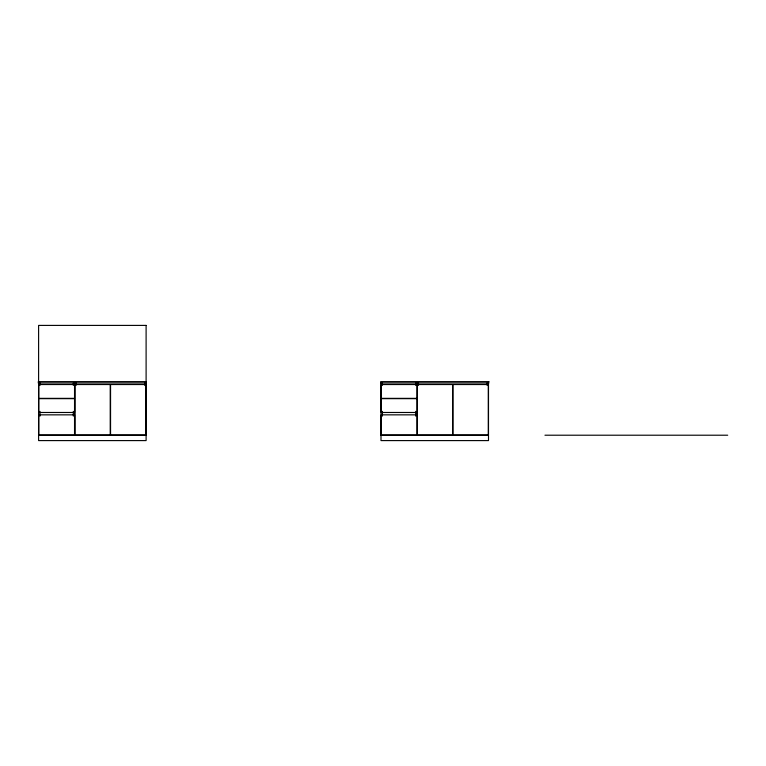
<?xml version="1.0" encoding="UTF-8"?>
<svg xmlns="http://www.w3.org/2000/svg" width="766" height="766" viewBox="0 0 766 766"><rect width="100%" height="100%" fill="white"/><g stroke="black" fill="none" stroke-linecap="round" stroke-linejoin="round"><path stroke-width="1.15" d="M416.934 384.532L381.152 384.532L381.152 398.358L416.934 398.358M416.934 398.665L381.152 398.665L381.152 412.481L416.934 412.481M416.934 414.846L381.152 414.846L381.152 435.059L416.934 435.059M38.606 435.212L146.105 435.212M380.999 435.212L488.497 435.212M544.952 435.212L727.7 435.212M488.497 383L488.497 440.594L380.999 440.594L380.999 383M487.119 383L487.119 385.365M418.475 383L418.475 385.365M417.087 383L417.087 435.212M415.708 383L415.708 385.365M415.708 411.371L415.708 416.101M382.378 383L382.378 385.365M382.378 411.371L382.378 416.101M144.726 383L144.726 385.365M76.083 383L76.083 385.365M74.695 383L74.695 435.212M73.316 383L73.316 385.365M73.316 411.371L73.316 416.101M39.985 383L39.985 385.365M39.985 411.371L39.985 416.101M146.105 325.406L38.606 325.406L38.606 440.594L146.105 440.594L146.105 325.406M146.411 381.621L38.3 381.621L38.3 383L146.411 383L146.411 381.621M488.813 381.621L380.692 381.621L380.692 383L488.813 383L488.813 381.621M74.541 384.532L38.76 384.532L38.76 398.358L74.541 398.358L74.541 384.532M110.247 384.532L74.848 384.532L74.848 435.059L110.247 435.059L110.247 384.532M145.952 384.532L110.553 384.532L110.553 435.059L145.952 435.059L145.952 384.532M452.639 384.532L417.24 384.532L417.24 435.059L452.639 435.059L452.639 384.532M488.344 384.532L452.945 384.532L452.945 435.059L488.344 435.059L488.344 384.532M74.541 398.665L38.76 398.665L38.76 412.481L74.541 412.481L74.541 398.665M74.541 414.846L38.76 414.846L38.76 435.059L74.541 435.059L74.541 414.846"/></g></svg>
